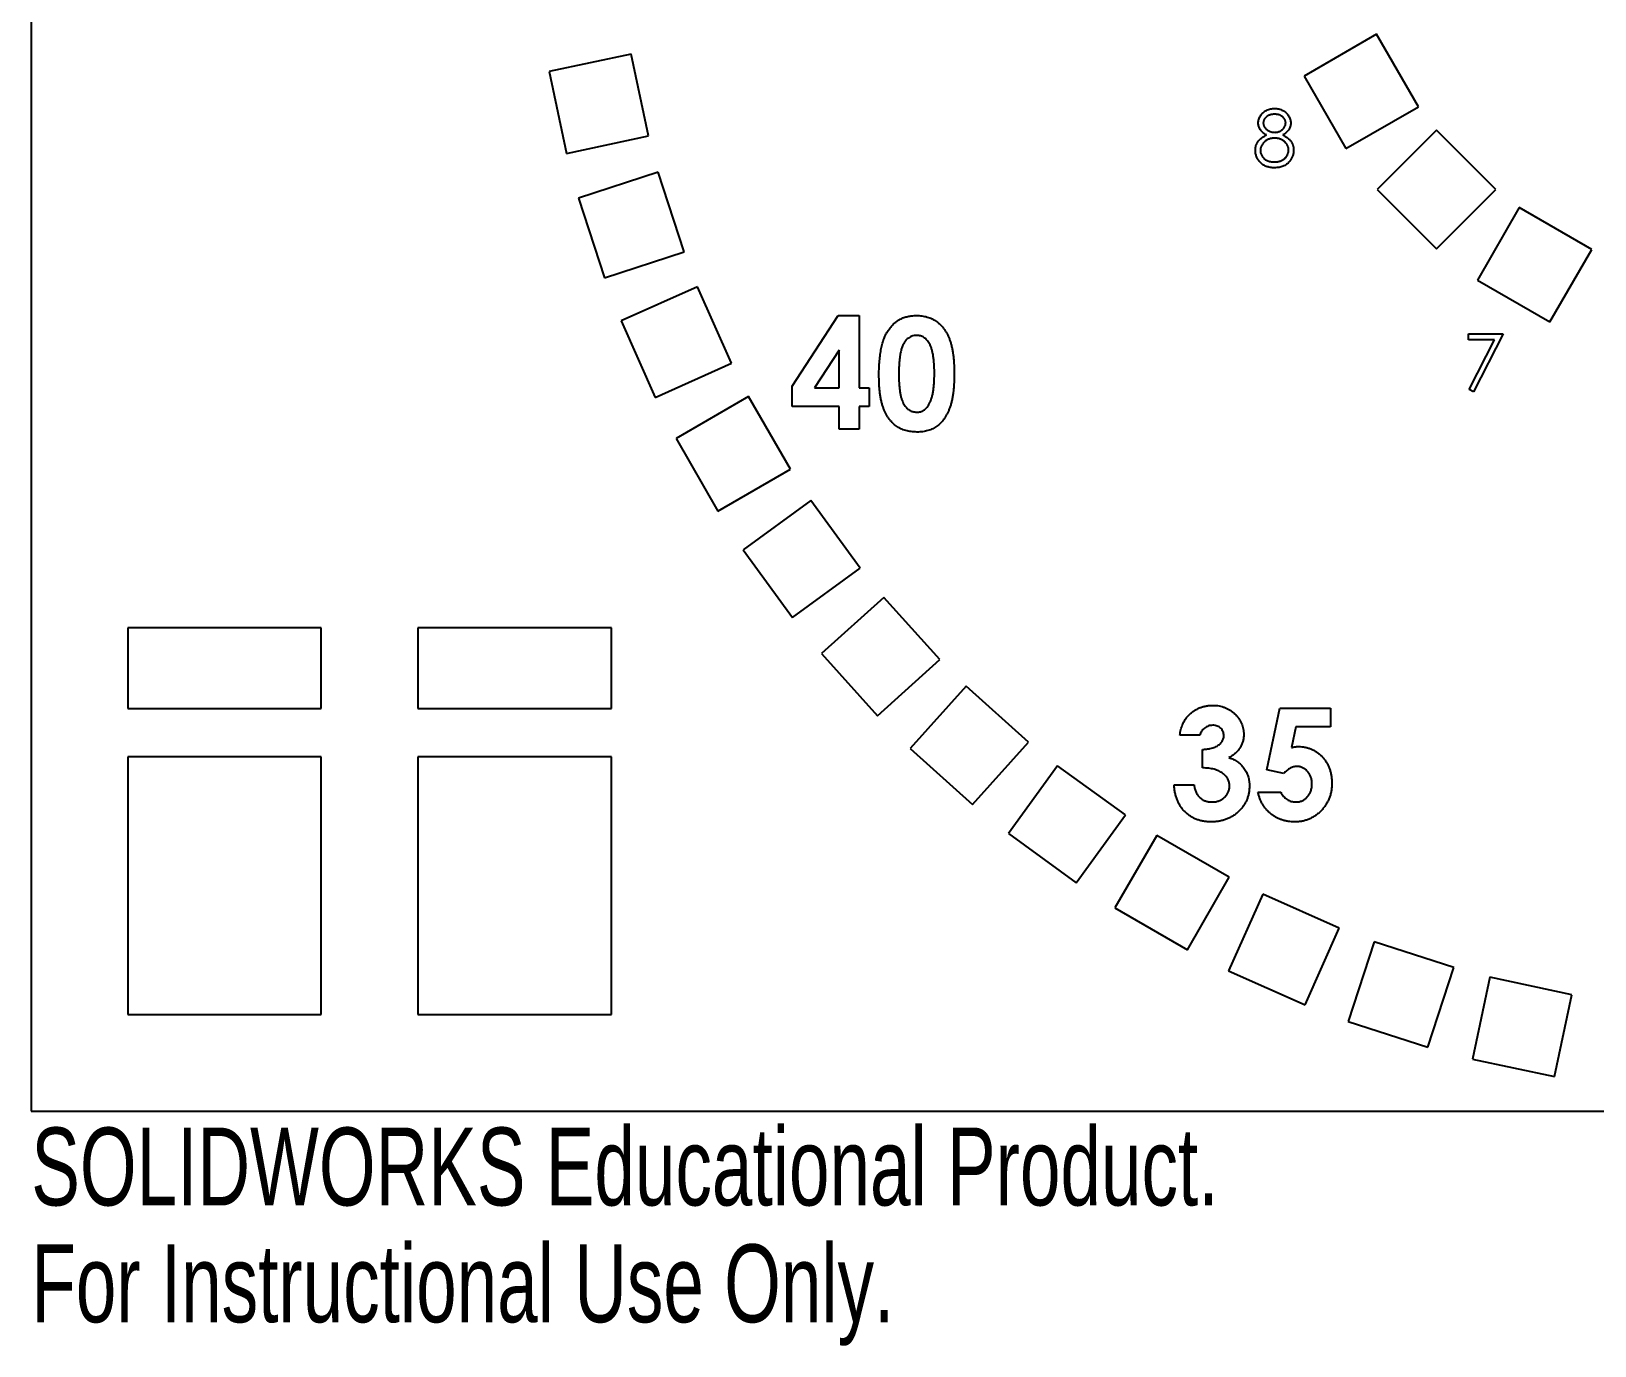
# Model space of a CAD drawing. Header units: millimetres. Extents: x 0 to 216, y -15 to 156.
# Drawn here: x 0 to 97, y -14.6 to 67 of the extents above; entities that cross this region are included whole.
import ezdxf

# ---------------------------------------------------------------- set-up
doc = ezdxf.new("R2010")
doc.units = ezdxf.units.MM
doc.styles.add('SLDTEXTSTYLE0', font='TXT', dxfattribs={"width": 0.7})

msp = doc.modelspace()

# ---------------------------------------------------------------- linework, layer by layer
at = {"color": 7, "linetype": 'Continuous', "lineweight": 25}
for p, q in [((0, 156), (0, 0)), ((83.491, 66.852), (78.987, 64.252)), ((86.091, 62.348), (83.491, 66.852)), ((37.228, 65.615), (32.142, 64.534)), ((38.31, 60.529), (37.228, 65.615)), ((32.142, 64.534), (33.223, 59.448)), ((78.987, 64.252), (81.587, 59.748)), ((81.587, 59.748), (86.091, 62.348)), ((33.223, 59.448), (38.31, 60.529)), ((87.211, 60.888), (83.534, 57.211)), ((90.888, 57.211), (87.211, 60.888)), ((38.911, 58.285), (33.965, 56.678)), ((40.518, 53.34), (38.911, 58.285)), ((33.965, 56.678), (35.572, 51.733)), ((83.534, 57.211), (87.211, 53.534)), ((87.211, 53.534), (90.888, 57.211)), ((92.348, 56.091), (89.748, 51.587)), ((96.852, 53.491), (92.348, 56.091)), ((94.252, 48.987), (96.852, 53.491)), ((35.572, 51.733), (40.518, 53.34)), ((89.748, 51.587), (94.252, 48.987)), ((41.35, 51.172), (36.599, 49.056)), ((43.465, 46.421), (41.35, 51.172)), ((36.599, 49.056), (38.715, 44.306)), ((47.228, 44.991), (50.086, 49.385)), ((50.086, 49.385), (51.373, 49.385)), ((51.373, 49.385), (51.373, 44.887)), ((89.194, 48.243), (91.348, 48.243)), ((89.194, 47.884), (89.194, 48.243)), ((90.816, 47.884), (89.194, 47.884)), ((89.237, 44.803), (90.816, 47.884)), ((91.348, 48.243), (89.508, 44.654)), ((50.139, 47.229), (48.616, 44.887)), ((50.139, 44.887), (50.139, 47.229)), ((38.715, 44.306), (43.465, 46.421)), ((47.228, 43.741), (47.228, 44.991)), ((48.616, 44.887), (50.139, 44.887)), ((51.373, 44.887), (51.991, 44.887)), ((51.991, 44.887), (51.991, 43.741)), ((89.508, 44.654), (89.237, 44.803)), ((44.519, 44.352), (40.016, 41.752)), ((47.119, 39.848), (44.519, 44.352)), ((50.139, 43.741), (47.228, 43.741)), ((50.139, 42.33), (50.139, 43.741)), ((51.373, 43.741), (51.373, 42.33)), ((51.991, 43.741), (51.373, 43.741)), ((40.016, 41.752), (42.616, 37.248)), ((51.373, 42.33), (50.139, 42.33)), ((42.616, 37.248), (47.119, 39.848)), ((48.384, 37.9), (44.177, 34.844)), ((51.441, 33.694), (48.384, 37.9)), ((44.177, 34.844), (47.234, 30.637)), ((47.234, 30.637), (51.441, 33.694)), ((52.902, 31.889), (49.038, 28.409)), ((56.382, 28.024), (52.902, 31.889)), ((18, 30), (6, 30)), ((6, 30), (6, 25)), ((18, 25), (18, 30)), ((36, 30), (24, 30)), ((24, 30), (24, 25)), ((36, 25), (36, 30)), ((49.038, 28.409), (52.518, 24.545)), ((52.518, 24.545), (56.382, 28.024)), ((58.024, 26.382), (54.545, 22.518)), ((61.889, 22.902), (58.024, 26.382)), ((6, 25), (18, 25)), ((24, 25), (36, 25)), ((76.686, 21.193), (77.495, 25.01)), ((77.495, 25.01), (80.627, 25.01)), ((80.627, 25.01), (80.627, 23.863)), ((72.513, 23.334), (71.278, 23.334)), ((78.473, 23.863), (78.204, 22.562)), ((80.627, 23.863), (78.473, 23.863)), ((54.545, 22.518), (58.409, 19.038)), ((58.409, 19.038), (61.889, 22.902)), ((72.69, 21.306), (72.69, 22.452)), ((18, 22), (6, 22)), ((6, 22), (6, 6)), ((18, 6), (18, 22)), ((36, 22), (24, 22)), ((24, 22), (24, 6)), ((36, 6), (36, 22)), ((63.694, 21.441), (60.637, 17.234)), ((67.9, 18.384), (63.694, 21.441)), ((77.725, 20.954), (76.686, 21.193)), ((70.926, 20.247), (72.16, 20.247)), ((76.129, 19.806), (77.54, 19.806)), ((64.844, 14.177), (67.9, 18.384)), ((60.637, 17.234), (64.844, 14.177)), ((69.848, 17.119), (67.248, 12.616)), ((74.352, 14.519), (69.848, 17.119)), ((71.752, 10.016), (74.352, 14.519)), ((67.248, 12.616), (71.752, 10.016)), ((76.421, 13.465), (74.306, 8.715)), ((81.172, 11.35), (76.421, 13.465)), ((79.056, 6.599), (81.172, 11.35)), ((83.34, 10.518), (81.733, 5.572)), ((88.285, 8.911), (83.34, 10.518)), ((86.678, 3.965), (88.285, 8.911)), ((74.306, 8.715), (79.056, 6.599)), ((90.529, 8.31), (89.448, 3.223)), ((95.615, 7.228), (90.529, 8.31)), ((94.534, 2.142), (95.615, 7.228)), ((6, 6), (18, 6)), ((24, 6), (36, 6)), ((81.733, 5.572), (86.678, 3.965)), ((89.448, 3.223), (94.534, 2.142)), ((0, 0), (216, 0))]:
    msp.add_line(p, q, dxfattribs=at)
for points, knots in [([(76.145, 61.338), (76.147, 61.375), (76.15, 61.45), (76.177, 61.562), (76.22, 61.671), (76.279, 61.778), (76.353, 61.879), (76.441, 61.97), (76.541, 62.049), (76.654, 62.116), (76.775, 62.17), (76.903, 62.207), (77.035, 62.232), (77.126, 62.235), (77.171, 62.236)], [0, 0, 0, 0, 0.074058, 0.14887, 0.226668, 0.307735, 0.391157, 0.473929, 0.557928, 0.644989, 0.733364, 0.821092, 0.909287, 1, 1, 1, 1]), ([(77.171, 62.236), (77.216, 62.235), (77.303, 62.232), (77.432, 62.208), (77.556, 62.168), (77.673, 62.114), (77.783, 62.048), (77.879, 61.967), (77.965, 61.877), (78.035, 61.776), (78.093, 61.67), (78.134, 61.558), (78.16, 61.444), (78.163, 61.367), (78.165, 61.328)], [0, 0, 0, 0, 0.08941, 0.176306, 0.262626, 0.349446, 0.435498, 0.518928, 0.601355, 0.684256, 0.765807, 0.844877, 0.92228, 1, 1, 1, 1]), ([(76.657, 60.596), (76.616, 60.618), (76.537, 60.661), (76.433, 60.74), (76.344, 60.825), (76.272, 60.919), (76.215, 61.018), (76.176, 61.122), (76.149, 61.228), (76.147, 61.301), (76.145, 61.338)], [0, 0, 0, 0, 0.1458601, 0.2824259, 0.4108504, 0.5350294, 0.6547011, 0.7701334, 0.8845558, 1, 1, 1, 1]), ([(77.154, 61.877), (77.129, 61.876), (77.081, 61.875), (77.011, 61.868), (76.944, 61.855), (76.879, 61.838), (76.819, 61.815), (76.761, 61.788), (76.707, 61.754), (76.656, 61.717), (76.611, 61.676), (76.57, 61.633), (76.536, 61.588), (76.508, 61.541), (76.487, 61.491), (76.471, 61.44), (76.461, 61.387), (76.46, 61.351), (76.46, 61.333)], [0, 0, 0, 0, 0.075243, 0.147209, 0.216447, 0.284025, 0.350655, 0.415031, 0.47963, 0.544652, 0.608044, 0.667828, 0.725114, 0.780992, 0.835527, 0.889438, 0.944072, 1, 1, 1, 1]), ([(76.46, 61.333), (76.46, 61.315), (76.462, 61.278), (76.472, 61.225), (76.488, 61.173), (76.512, 61.122), (76.542, 61.073), (76.578, 61.025), (76.622, 60.978), (76.671, 60.933), (76.724, 60.891), (76.781, 60.855), (76.84, 60.824), (76.901, 60.799), (76.964, 60.779), (77.03, 60.765), (77.097, 60.757), (77.143, 60.756), (77.166, 60.755)], [0, 0, 0, 0, 0.054564, 0.107826, 0.161924, 0.21751, 0.274498, 0.334815, 0.397555, 0.464755, 0.532901, 0.600097, 0.665354, 0.731084, 0.796883, 0.863292, 0.930831, 1, 1, 1, 1]), ([(77.851, 61.34), (77.85, 61.357), (77.849, 61.39), (77.84, 61.438), (77.826, 61.486), (77.806, 61.533), (77.781, 61.578), (77.75, 61.623), (77.714, 61.666), (77.672, 61.709), (77.625, 61.748), (77.573, 61.783), (77.515, 61.812), (77.452, 61.836), (77.385, 61.854), (77.312, 61.868), (77.235, 61.875), (77.181, 61.876), (77.154, 61.877)], [0, 0, 0, 0, 0.050902, 0.101034, 0.151084, 0.203062, 0.256248, 0.310847, 0.368769, 0.430015, 0.49252, 0.556049, 0.621996, 0.690192, 0.761385, 0.836356, 0.915487, 1, 1, 1, 1]), ([(77.166, 60.755), (77.196, 60.756), (77.255, 60.758), (77.343, 60.774), (77.427, 60.799), (77.509, 60.834), (77.585, 60.878), (77.653, 60.93), (77.712, 60.99), (77.761, 61.056), (77.8, 61.126), (77.83, 61.197), (77.847, 61.268), (77.849, 61.316), (77.851, 61.34)], [0, 0, 0, 0, 0.08969, 0.178494, 0.266838, 0.356558, 0.445334, 0.530806, 0.614076, 0.697707, 0.779142, 0.855354, 0.928557, 1, 1, 1, 1]), ([(78.165, 61.328), (78.163, 61.29), (78.16, 61.215), (78.137, 61.107), (78.097, 61.005), (78.042, 60.909), (77.971, 60.82), (77.885, 60.738), (77.783, 60.661), (77.707, 60.618), (77.668, 60.596)], [0, 0, 0, 0, 0.121904, 0.239413, 0.35541, 0.472091, 0.592859, 0.718703, 0.854892, 1, 1, 1, 1]), ([(75.966, 59.637), (75.967, 59.661), (75.968, 59.71), (75.976, 59.782), (75.988, 59.851), (76.006, 59.92), (76.029, 59.986), (76.057, 60.05), (76.09, 60.112), (76.128, 60.173), (76.172, 60.232), (76.223, 60.289), (76.28, 60.344), (76.343, 60.398), (76.412, 60.451), (76.488, 60.501), (76.569, 60.551), (76.627, 60.581), (76.657, 60.596)], [0, 0, 0, 0, 0.058854, 0.116315, 0.172675, 0.22878, 0.28458, 0.340257, 0.39663, 0.453507, 0.512318, 0.572648, 0.636022, 0.702363, 0.771483, 0.844184, 0.92007, 1, 1, 1, 1]), ([(77.174, 60.396), (77.143, 60.396), (77.082, 60.395), (76.992, 60.382), (76.906, 60.366), (76.825, 60.34), (76.747, 60.307), (76.672, 60.267), (76.602, 60.22), (76.536, 60.166), (76.476, 60.108), (76.424, 60.046), (76.38, 59.983), (76.344, 59.916), (76.314, 59.847), (76.295, 59.776), (76.283, 59.702), (76.281, 59.652), (76.28, 59.626)], [0, 0, 0, 0, 0.071269, 0.139812, 0.206497, 0.271535, 0.336082, 0.400528, 0.464984, 0.53005, 0.594423, 0.655583, 0.714849, 0.772115, 0.828999, 0.885122, 0.942079, 1, 1, 1, 1]), ([(78.03, 59.659), (78.029, 59.683), (78.027, 59.73), (78.016, 59.8), (77.996, 59.867), (77.969, 59.933), (77.932, 59.996), (77.89, 60.058), (77.838, 60.117), (77.779, 60.173), (77.716, 60.225), (77.648, 60.271), (77.577, 60.31), (77.502, 60.341), (77.425, 60.366), (77.344, 60.383), (77.26, 60.394), (77.203, 60.396), (77.174, 60.396)], [0, 0, 0, 0, 0.057339, 0.113063, 0.169181, 0.225775, 0.283826, 0.343454, 0.405907, 0.471392, 0.538003, 0.603064, 0.667602, 0.732225, 0.797005, 0.863048, 0.930357, 1, 1, 1, 1]), ([(77.668, 60.596), (77.696, 60.581), (77.752, 60.552), (77.832, 60.505), (77.904, 60.456), (77.972, 60.406), (78.034, 60.354), (78.089, 60.3), (78.139, 60.245), (78.183, 60.188), (78.221, 60.13), (78.254, 60.069), (78.282, 60.007), (78.304, 59.942), (78.323, 59.876), (78.335, 59.808), (78.342, 59.737), (78.344, 59.69), (78.344, 59.666)], [0, 0, 0, 0, 0.079525, 0.1551, 0.22722, 0.295911, 0.362056, 0.42552, 0.485813, 0.544495, 0.60146, 0.657841, 0.713974, 0.769468, 0.82613, 0.882885, 0.940701, 1, 1, 1, 1]), ([(77.15, 58.556), (77.103, 58.558), (77.012, 58.56), (76.878, 58.575), (76.754, 58.602), (76.639, 58.638), (76.532, 58.686), (76.434, 58.745), (76.345, 58.813), (76.266, 58.892), (76.196, 58.977), (76.134, 59.065), (76.083, 59.155), (76.04, 59.247), (76.006, 59.342), (75.983, 59.438), (75.969, 59.537), (75.967, 59.603), (75.966, 59.637)], [0, 0, 0, 0, 0.078556, 0.152863, 0.22356, 0.290375, 0.355403, 0.418291, 0.480389, 0.543073, 0.604924, 0.664398, 0.721943, 0.778375, 0.83383, 0.888861, 0.944089, 1, 1, 1, 1]), ([(76.28, 59.626), (76.281, 59.595), (76.284, 59.533), (76.306, 59.44), (76.34, 59.351), (76.388, 59.266), (76.448, 59.186), (76.521, 59.116), (76.603, 59.054), (76.697, 59.004), (76.8, 58.964), (76.911, 58.936), (77.03, 58.918), (77.112, 58.916), (77.154, 58.915)], [0, 0, 0, 0, 0.074898, 0.148596, 0.224471, 0.302323, 0.381919, 0.461149, 0.542417, 0.626716, 0.714597, 0.804903, 0.900127, 1, 1, 1, 1]), ([(77.154, 58.915), (77.186, 58.916), (77.25, 58.917), (77.343, 58.928), (77.431, 58.945), (77.514, 58.97), (77.592, 59.001), (77.664, 59.04), (77.732, 59.084), (77.793, 59.137), (77.848, 59.194), (77.896, 59.253), (77.938, 59.315), (77.971, 59.38), (77.998, 59.446), (78.017, 59.515), (78.028, 59.586), (78.029, 59.635), (78.03, 59.659)], [0, 0, 0, 0, 0.076559, 0.149161, 0.218827, 0.285567, 0.350313, 0.414125, 0.477179, 0.540368, 0.602202, 0.662034, 0.719934, 0.775907, 0.831115, 0.886667, 0.942552, 1, 1, 1, 1]), ([(78.344, 59.666), (78.343, 59.632), (78.342, 59.565), (78.329, 59.467), (78.309, 59.371), (78.28, 59.278), (78.242, 59.189), (78.195, 59.103), (78.143, 59.019), (78.101, 58.967), (78.079, 58.941)], [0, 0, 0, 0, 0.1281582, 0.2536731, 0.3773253, 0.4993846, 0.6229184, 0.7458394, 0.8713953, 1, 1, 1, 1]), ([(78.079, 58.941), (78.051, 58.91), (77.996, 58.849), (77.901, 58.77), (77.797, 58.704), (77.684, 58.65), (77.563, 58.608), (77.433, 58.578), (77.294, 58.56), (77.199, 58.558), (77.15, 58.556)], [0, 0, 0, 0, 0.119283, 0.237093, 0.354796, 0.474576, 0.59746, 0.724926, 0.858883, 1, 1, 1, 1]), ([(53.173, 48.45), (53.226, 48.524), (53.331, 48.67), (53.514, 48.861), (53.71, 49.024), (53.923, 49.156), (54.152, 49.26), (54.396, 49.334), (54.655, 49.376), (54.833, 49.382), (54.925, 49.385)], [0, 0, 0, 0, 0.132314, 0.2587, 0.380912, 0.500535, 0.620923, 0.742376, 0.868281, 1, 1, 1, 1]), ([(54.925, 49.385), (54.984, 49.384), (55.102, 49.383), (55.275, 49.364), (55.442, 49.335), (55.603, 49.295), (55.757, 49.243), (55.905, 49.18), (56.046, 49.103), (56.181, 49.016), (56.311, 48.918), (56.431, 48.806), (56.545, 48.683), (56.65, 48.547), (56.748, 48.399), (56.839, 48.239), (56.922, 48.067), (56.998, 47.882), (57.066, 47.681), (57.123, 47.462), (57.172, 47.225), (57.214, 46.97), (57.245, 46.695), (57.266, 46.402), (57.281, 46.09), (57.282, 45.876), (57.282, 45.767)], [0, 0, 0, 0, 0.036635, 0.072034, 0.106626, 0.140306, 0.173619, 0.206426, 0.239067, 0.271883, 0.30484, 0.338529, 0.372616, 0.407548, 0.443719, 0.481312, 0.520113, 0.560913, 0.604025, 0.650075, 0.699572, 0.752363, 0.808789, 0.868954, 0.932675, 1, 1, 1, 1]), ([(52.608, 45.702), (52.609, 45.854), (52.612, 46.149), (52.64, 46.574), (52.683, 46.967), (52.745, 47.327), (52.821, 47.656), (52.92, 47.951), (53.032, 48.217), (53.127, 48.374), (53.173, 48.45)], [0, 0, 0, 0, 0.1610711, 0.3107888, 0.4499038, 0.5783763, 0.6966172, 0.8059873, 0.9065617, 1, 1, 1, 1]), ([(54.955, 48.151), (54.901, 48.148), (54.795, 48.143), (54.641, 48.1), (54.496, 48.035), (54.386, 47.955), (54.304, 47.879), (54.246, 47.811), (54.19, 47.734), (54.141, 47.646), (54.095, 47.55), (54.049, 47.444), (54.012, 47.328), (53.976, 47.202), (53.944, 47.064), (53.917, 46.912), (53.893, 46.745), (53.876, 46.562), (53.861, 46.365), (53.85, 46.153), (53.845, 45.926), (53.844, 45.769), (53.843, 45.688)], [0, 0, 0, 0, 0.053834, 0.105543, 0.158054, 0.211987, 0.240207, 0.269794, 0.301343, 0.334608, 0.370284, 0.408089, 0.448681, 0.492069, 0.538664, 0.590371, 0.646388, 0.707195, 0.772947, 0.843643, 0.919308, 1, 1, 1, 1]), ([(56.048, 45.767), (56.047, 45.875), (56.046, 46.084), (56.03, 46.383), (56.008, 46.657), (55.975, 46.904), (55.933, 47.125), (55.882, 47.32), (55.821, 47.49), (55.748, 47.634), (55.668, 47.756), (55.583, 47.86), (55.493, 47.95), (55.397, 48.024), (55.294, 48.081), (55.186, 48.121), (55.072, 48.146), (54.994, 48.149), (54.955, 48.151)], [0, 0, 0, 0, 0.112115, 0.215802, 0.310203, 0.395993, 0.47341, 0.542778, 0.604548, 0.659357, 0.708764, 0.755356, 0.798687, 0.840017, 0.880203, 0.919733, 0.959049, 1, 1, 1, 1]), ([(54.96, 42.153), (54.899, 42.154), (54.778, 42.157), (54.601, 42.173), (54.432, 42.203), (54.27, 42.24), (54.116, 42.292), (53.968, 42.353), (53.828, 42.427), (53.696, 42.511), (53.572, 42.608), (53.454, 42.717), (53.343, 42.836), (53.239, 42.968), (53.142, 43.111), (53.053, 43.265), (52.971, 43.432), (52.894, 43.612), (52.827, 43.807), (52.767, 44.02), (52.718, 44.253), (52.679, 44.506), (52.647, 44.778), (52.624, 45.068), (52.61, 45.379), (52.609, 45.592), (52.608, 45.702)], [0, 0, 0, 0, 0.038217, 0.074867, 0.110158, 0.144454, 0.17808, 0.211171, 0.243687, 0.275872, 0.308376, 0.341263, 0.37515, 0.409655, 0.445157, 0.482073, 0.520576, 0.560554, 0.603108, 0.648689, 0.697948, 0.750768, 0.807309, 0.867656, 0.931861, 1, 1, 1, 1]), ([(53.843, 45.688), (53.844, 45.583), (53.846, 45.382), (53.859, 45.094), (53.884, 44.831), (53.916, 44.592), (53.96, 44.379), (54.011, 44.19), (54.074, 44.027), (54.147, 43.888), (54.227, 43.769), (54.315, 43.668), (54.406, 43.581), (54.504, 43.51), (54.609, 43.456), (54.719, 43.417), (54.835, 43.393), (54.915, 43.39), (54.955, 43.388)], [0, 0, 0, 0, 0.110734, 0.212341, 0.305502, 0.389835, 0.46669, 0.535262, 0.596763, 0.651066, 0.701036, 0.74786, 0.791833, 0.834284, 0.875334, 0.916035, 0.957652, 1, 1, 1, 1]), ([(57.282, 45.767), (57.282, 45.655), (57.28, 45.439), (57.267, 45.125), (57.243, 44.83), (57.212, 44.553), (57.171, 44.296), (57.122, 44.057), (57.063, 43.836), (56.993, 43.635), (56.918, 43.449), (56.834, 43.278), (56.745, 43.119), (56.652, 42.97), (56.549, 42.837), (56.442, 42.715), (56.326, 42.608), (56.207, 42.51), (56.079, 42.426), (55.943, 42.352), (55.799, 42.292), (55.647, 42.24), (55.486, 42.202), (55.319, 42.173), (55.142, 42.156), (55.022, 42.154), (54.96, 42.153)], [0, 0, 0, 0, 0.0684909, 0.1330765, 0.193829, 0.2510829, 0.3044008, 0.3544083, 0.4012948, 0.4447007, 0.4856925, 0.5246765, 0.5623068, 0.5979466, 0.6324735, 0.665752, 0.6979853, 0.7295862, 0.7608252, 0.7923551, 0.8243126, 0.8571563, 0.8909269, 0.9259604, 0.9620613, 1, 1, 1, 1]), ([(55.709, 43.861), (55.736, 43.912), (55.795, 44.018), (55.862, 44.198), (55.919, 44.401), (55.968, 44.628), (56.002, 44.879), (56.03, 45.154), (56.044, 45.452), (56.046, 45.659), (56.048, 45.767)], [0, 0, 0, 0, 0.088871, 0.186355, 0.294078, 0.412237, 0.541778, 0.682703, 0.835096, 1, 1, 1, 1]), ([(54.955, 43.388), (54.994, 43.389), (55.069, 43.391), (55.18, 43.414), (55.284, 43.452), (55.382, 43.505), (55.475, 43.572), (55.56, 43.654), (55.639, 43.751), (55.685, 43.824), (55.709, 43.861)], [0, 0, 0, 0, 0.1240354, 0.242846, 0.3603417, 0.4790424, 0.5993341, 0.7254885, 0.8585494, 1, 1, 1, 1]), ([(71.278, 23.334), (71.287, 23.396), (71.304, 23.517), (71.345, 23.692), (71.394, 23.858), (71.455, 24.015), (71.527, 24.162), (71.608, 24.301), (71.7, 24.43), (71.771, 24.508), (71.806, 24.547)], [0, 0, 0, 0, 0.138934, 0.272371, 0.400702, 0.524915, 0.646775, 0.765706, 0.883115, 1, 1, 1, 1]), ([(71.806, 24.547), (71.857, 24.598), (71.957, 24.699), (72.125, 24.829), (72.3, 24.94), (72.487, 25.029), (72.683, 25.101), (72.889, 25.149), (73.104, 25.181), (73.251, 25.185), (73.326, 25.186)], [0, 0, 0, 0, 0.127407, 0.251106, 0.372908, 0.494496, 0.616171, 0.740563, 0.867605, 1, 1, 1, 1]), ([(73.326, 25.186), (73.393, 25.185), (73.524, 25.182), (73.717, 25.157), (73.9, 25.113), (74.077, 25.056), (74.244, 24.979), (74.405, 24.889), (74.556, 24.778), (74.696, 24.654), (74.825, 24.519), (74.937, 24.375), (75.033, 24.225), (75.112, 24.069), (75.173, 23.906), (75.215, 23.736), (75.243, 23.561), (75.246, 23.443), (75.247, 23.382)], [0, 0, 0, 0, 0.068214, 0.134095, 0.198286, 0.26116, 0.323635, 0.386367, 0.449642, 0.514245, 0.578413, 0.640375, 0.700615, 0.760104, 0.819299, 0.878466, 0.93836, 1, 1, 1, 1]), ([(73.318, 23.951), (73.273, 23.949), (73.184, 23.945), (73.055, 23.912), (72.931, 23.857), (72.817, 23.782), (72.714, 23.691), (72.629, 23.583), (72.558, 23.465), (72.528, 23.378), (72.513, 23.334)], [0, 0, 0, 0, 0.123523, 0.245107, 0.367266, 0.494691, 0.622324, 0.746003, 0.872253, 1, 1, 1, 1]), ([(72.69, 22.452), (72.771, 22.459), (72.924, 22.472), (73.137, 22.503), (73.316, 22.543), (73.466, 22.593), (73.59, 22.656), (73.698, 22.726), (73.792, 22.806), (73.871, 22.896), (73.934, 22.993), (73.979, 23.094), (74.008, 23.198), (74.011, 23.269), (74.012, 23.304)], [0, 0, 0, 0, 0.141704, 0.2651, 0.370058, 0.458024, 0.535994, 0.609848, 0.680075, 0.748587, 0.81563, 0.878071, 0.939584, 1, 1, 1, 1]), ([(74.012, 23.304), (74.01, 23.349), (74.005, 23.436), (73.969, 23.561), (73.906, 23.673), (73.822, 23.77), (73.719, 23.852), (73.598, 23.911), (73.463, 23.946), (73.367, 23.95), (73.318, 23.951)], [0, 0, 0, 0, 0.126208, 0.246331, 0.363484, 0.484754, 0.608383, 0.731214, 0.860989, 1, 1, 1, 1]), ([(75.247, 23.382), (75.244, 23.308), (75.239, 23.161), (75.192, 22.946), (75.12, 22.74), (75.015, 22.547), (74.884, 22.366), (74.723, 22.204), (74.538, 22.059), (74.398, 21.981), (74.327, 21.941)], [0, 0, 0, 0, 0.124101, 0.244316, 0.364466, 0.485854, 0.608915, 0.734301, 0.863943, 1, 1, 1, 1]), ([(78.204, 22.562), (78.241, 22.573), (78.313, 22.593), (78.422, 22.613), (78.528, 22.626), (78.597, 22.628), (78.63, 22.629)], [0, 0, 0, 0, 0.263654, 0.51998, 0.767103, 1, 1, 1, 1]), ([(78.63, 22.629), (78.703, 22.627), (78.848, 22.624), (79.059, 22.592), (79.261, 22.543), (79.453, 22.472), (79.636, 22.381), (79.809, 22.27), (79.972, 22.139), (80.124, 21.99), (80.263, 21.825), (80.384, 21.647), (80.488, 21.458), (80.57, 21.257), (80.635, 21.045), (80.682, 20.823), (80.71, 20.589), (80.713, 20.429), (80.715, 20.348)], [0, 0, 0, 0, 0.0634005, 0.1249764, 0.1844922, 0.2434736, 0.3022637, 0.3613836, 0.4214818, 0.4834545, 0.5459361, 0.6081427, 0.6698203, 0.7323323, 0.7960922, 0.8616427, 0.9294352, 1, 1, 1, 1]), ([(74.327, 21.941), (74.376, 21.925), (74.472, 21.893), (74.609, 21.831), (74.739, 21.763), (74.86, 21.684), (74.974, 21.597), (75.079, 21.501), (75.176, 21.398), (75.264, 21.285), (75.342, 21.165), (75.412, 21.041), (75.469, 20.91), (75.518, 20.775), (75.555, 20.634), (75.581, 20.487), (75.596, 20.336), (75.599, 20.233), (75.6, 20.181)], [0, 0, 0, 0, 0.066221, 0.130122, 0.192922, 0.254764, 0.315757, 0.376303, 0.436814, 0.498168, 0.559516, 0.620243, 0.68097, 0.742349, 0.804584, 0.868102, 0.933307, 1, 1, 1, 1]), ([(78.537, 21.394), (78.502, 21.393), (78.431, 21.39), (78.327, 21.368), (78.224, 21.333), (78.122, 21.285), (78.021, 21.221), (77.92, 21.147), (77.821, 21.057), (77.757, 20.989), (77.725, 20.954)], [0, 0, 0, 0, 0.11036, 0.221186, 0.334364, 0.452977, 0.577234, 0.708804, 0.849355, 1, 1, 1, 1]), ([(79.481, 20.305), (79.48, 20.344), (79.478, 20.42), (79.466, 20.532), (79.444, 20.638), (79.413, 20.739), (79.375, 20.835), (79.327, 20.925), (79.271, 21.01), (79.206, 21.088), (79.137, 21.16), (79.062, 21.223), (78.983, 21.275), (78.902, 21.32), (78.815, 21.353), (78.725, 21.376), (78.632, 21.392), (78.569, 21.393), (78.537, 21.394)], [0, 0, 0, 0, 0.072891, 0.141883, 0.209282, 0.274623, 0.338439, 0.401305, 0.465006, 0.52832, 0.59074, 0.650981, 0.70969, 0.767212, 0.824188, 0.881767, 0.939955, 1, 1, 1, 1]), ([(74.365, 20.194), (74.364, 20.231), (74.361, 20.307), (74.34, 20.416), (74.306, 20.522), (74.26, 20.623), (74.197, 20.718), (74.124, 20.811), (74.033, 20.896), (73.934, 20.98), (73.819, 21.053), (73.693, 21.121), (73.554, 21.174), (73.405, 21.222), (73.243, 21.257), (73.069, 21.283), (72.883, 21.302), (72.755, 21.304), (72.69, 21.306)], [0, 0, 0, 0, 0.050613, 0.10076, 0.149275, 0.198888, 0.249306, 0.302323, 0.357221, 0.415437, 0.476443, 0.539829, 0.606184, 0.675941, 0.749782, 0.828288, 0.911845, 1, 1, 1, 1]), ([(73.215, 17.954), (73.134, 17.956), (72.977, 17.959), (72.747, 17.989), (72.528, 18.037), (72.32, 18.105), (72.124, 18.192), (71.937, 18.297), (71.765, 18.424), (71.603, 18.568), (71.458, 18.729), (71.327, 18.905), (71.215, 19.095), (71.121, 19.298), (71.046, 19.516), (70.986, 19.747), (70.945, 19.993), (70.932, 20.161), (70.926, 20.247)], [0, 0, 0, 0, 0.066659, 0.130343, 0.191936, 0.251996, 0.311122, 0.369755, 0.428602, 0.488436, 0.548524, 0.608661, 0.669236, 0.730881, 0.794196, 0.85983, 0.928533, 1, 1, 1, 1]), ([(72.16, 20.247), (72.168, 20.204), (72.183, 20.12), (72.213, 19.998), (72.252, 19.885), (72.297, 19.781), (72.345, 19.684), (72.404, 19.597), (72.468, 19.519), (72.56, 19.426), (72.693, 19.33), (72.872, 19.247), (73.071, 19.198), (73.21, 19.192), (73.282, 19.189)], [0, 0, 0, 0, 0.077346, 0.150652, 0.220677, 0.286575, 0.350188, 0.411379, 0.469946, 0.528234, 0.642194, 0.755364, 0.873556, 1, 1, 1, 1]), ([(75.6, 20.181), (75.598, 20.105), (75.593, 19.954), (75.563, 19.733), (75.508, 19.521), (75.436, 19.318), (75.339, 19.125), (75.225, 18.938), (75.085, 18.764), (74.93, 18.598), (74.757, 18.446), (74.57, 18.315), (74.372, 18.203), (74.163, 18.111), (73.942, 18.041), (73.71, 17.99), (73.466, 17.959), (73.3, 17.956), (73.215, 17.954)], [0, 0, 0, 0, 0.062821, 0.123871, 0.183554, 0.242266, 0.301265, 0.360847, 0.421949, 0.484789, 0.548014, 0.610413, 0.672536, 0.734829, 0.797947, 0.862973, 0.93002, 1, 1, 1, 1]), ([(73.282, 19.189), (73.32, 19.19), (73.395, 19.191), (73.505, 19.205), (73.609, 19.229), (73.709, 19.26), (73.804, 19.3), (73.893, 19.352), (73.978, 19.411), (74.057, 19.479), (74.131, 19.552), (74.192, 19.633), (74.248, 19.715), (74.289, 19.804), (74.325, 19.895), (74.347, 19.992), (74.364, 20.091), (74.365, 20.159), (74.365, 20.194)], [0, 0, 0, 0, 0.069402, 0.135943, 0.20102, 0.264181, 0.325955, 0.388454, 0.450819, 0.514266, 0.577492, 0.638835, 0.698634, 0.758057, 0.817032, 0.876415, 0.937278, 1, 1, 1, 1]), ([(78.415, 17.954), (78.345, 17.956), (78.206, 17.96), (78.002, 17.981), (77.805, 18.02), (77.616, 18.076), (77.434, 18.144), (77.26, 18.23), (77.094, 18.332), (76.936, 18.447), (76.789, 18.576), (76.654, 18.718), (76.531, 18.871), (76.423, 19.035), (76.331, 19.212), (76.248, 19.399), (76.181, 19.598), (76.147, 19.736), (76.129, 19.806)], [0, 0, 0, 0, 0.065935, 0.130037, 0.192362, 0.25382, 0.314199, 0.37467, 0.435154, 0.496479, 0.557809, 0.619031, 0.679691, 0.740961, 0.803375, 0.866818, 0.932318, 1, 1, 1, 1]), ([(77.54, 19.806), (77.566, 19.758), (77.616, 19.663), (77.712, 19.538), (77.818, 19.431), (77.935, 19.342), (78.064, 19.275), (78.198, 19.224), (78.34, 19.195), (78.437, 19.191), (78.486, 19.189)], [0, 0, 0, 0, 0.138114, 0.268408, 0.394191, 0.517092, 0.637493, 0.757004, 0.877294, 1, 1, 1, 1]), ([(80.715, 20.348), (80.713, 20.266), (80.708, 20.103), (80.678, 19.864), (80.625, 19.636), (80.553, 19.416), (80.457, 19.208), (80.341, 19.009), (80.205, 18.82), (80.048, 18.644), (79.878, 18.482), (79.696, 18.341), (79.505, 18.221), (79.304, 18.125), (79.095, 18.048), (78.877, 17.993), (78.649, 17.961), (78.494, 17.956), (78.415, 17.954)], [0, 0, 0, 0, 0.066755, 0.131728, 0.19481, 0.256899, 0.318751, 0.380351, 0.443324, 0.507463, 0.571506, 0.633361, 0.693942, 0.753929, 0.813802, 0.874524, 0.936222, 1, 1, 1, 1]), ([(78.486, 19.189), (78.52, 19.19), (78.587, 19.193), (78.685, 19.206), (78.779, 19.231), (78.87, 19.266), (78.957, 19.31), (79.039, 19.365), (79.117, 19.428), (79.191, 19.501), (79.259, 19.582), (79.317, 19.669), (79.37, 19.76), (79.409, 19.859), (79.441, 19.963), (79.464, 20.072), (79.479, 20.187), (79.48, 20.265), (79.481, 20.305)], [0, 0, 0, 0, 0.061179, 0.120371, 0.178442, 0.235934, 0.294268, 0.352654, 0.413122, 0.475586, 0.5389, 0.601869, 0.664333, 0.727647, 0.792409, 0.85912, 0.928135, 1, 1, 1, 1])]:
    msp.add_open_spline(points, degree=3, knots=knots, dxfattribs=at)

# ---------------------------------------------------------------- texts
at = {"color": 7, "linetype": 'Continuous', "char_height": 4.83362, "attachment_point": 1, "style": 'SLDTEXTSTYLE0'}
for s, insert in [('SOLIDWORKS Educational Product.', (0, -1.02)), ('For Instructional Use Only.', (0, -8.27))]:
    msp.add_mtext(s, dxfattribs=dict(at, insert=insert))

doc.saveas('drawing.dxf')
